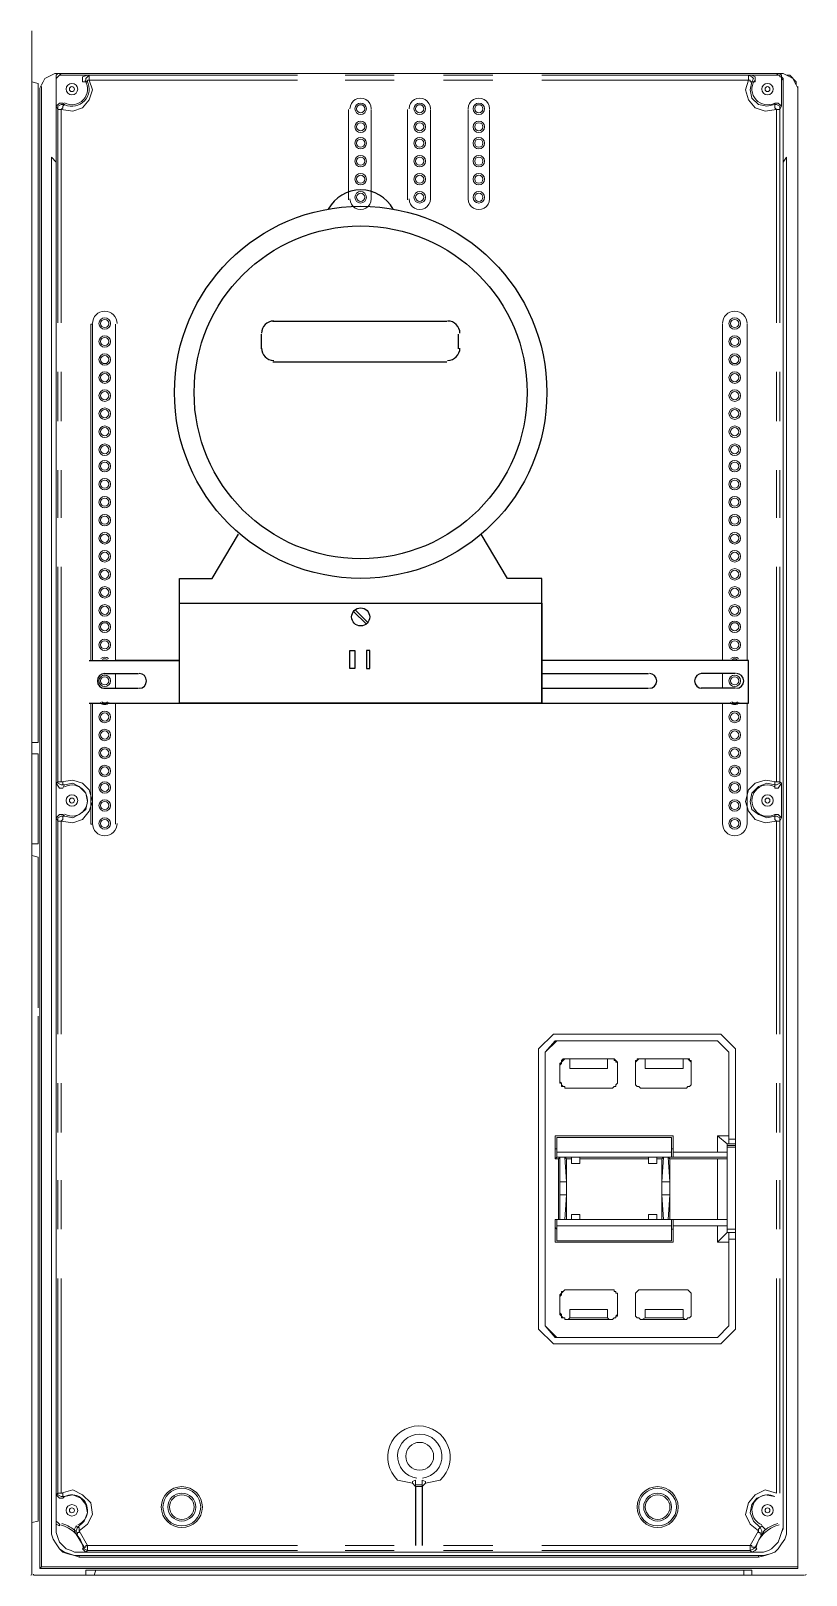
# Model space of a CAD drawing. Header units: millimetres. Extents: x -305 to 1353, y -289 to 1176.
# Drawn here: x -98.4 to -71.8, y 315.6 to 368.5 of the extents above; entities that cross this region are included whole.
import ezdxf

# ---------------------------------------------------------------- set-up
doc = ezdxf.new("R2010")
doc.units = ezdxf.units.MM
doc.header["$MEASUREMENT"] = 0
doc.layers.add('PDF_0', color=7, linetype='Continuous')

msp = doc.modelspace()

# ---------------------------------------------------------------- linework, layer by layer
at = {"layer": 'PDF_0', "lineweight": 18}
for points in [[(-98.34, 315.563), (-98.34, 368.463), (-98.34, 315.563)], [(-98.34, 368.463), (-98.34, 315.563)], [(-98.34, 344.091), (-98.116, 344.091), (-98.116, 366.666), (-98.34, 366.722)], [(-72.62, 363.97), (-72.62, 366.834), (-72.676, 366.89), (-72.676, 366.947), (-72.733, 367.003), (-72.789, 367.003), (-97.386, 367.003), (-97.442, 367.003), (-97.498, 366.947), (-97.498, 366.89), (-97.498, 366.834), (-97.498, 363.97)], [(-97.273, 365.992), (-97.386, 365.992), (-97.498, 365.88), (-97.498, 366.778), (-97.498, 366.834), (-97.442, 366.89), (-97.386, 366.947), (-97.329, 366.947), (-96.431, 366.947), (-96.599, 366.89), (-96.599, 366.722)], [(-72.733, 367.003), (-97.442, 367.003)], [(-98.059, 366.385), (-98.059, 315.787)], [(-98.059, 366.385), (-98.059, 366.385)], [(-98.003, 366.553), (-98.003, 315.844)], [(-72.115, 366.553), (-72.115, 315.844), (-72.115, 315.787), (-72.115, 366.385)], [(-87.502, 362.679), (-87.502, 365.767)], [(-86.716, 365.767), (-86.716, 362.679)], [(-85.48, 362.679), (-85.48, 365.767)], [(-84.694, 365.767), (-84.694, 362.679)], [(-83.402, 362.679), (-83.402, 365.767)], [(-82.672, 365.767), (-82.672, 362.679)], [(-97.666, 364.139), (-97.666, 317.135), (-97.666, 316.967), (-97.61, 316.798), (-97.498, 316.63), (-97.386, 316.461), (-97.273, 316.349), (-97.105, 316.293), (-96.88, 316.237), (-96.712, 316.18), (-73.463, 316.18), (-73.238, 316.237), (-73.069, 316.293), (-72.901, 316.349), (-72.789, 316.461), (-72.676, 316.63), (-72.564, 316.798), (-72.508, 316.967), (-72.508, 317.135), (-72.508, 364.139)], [(-97.498, 363.97), (-97.498, 363.97)], [(-96.262, 346.898), (-96.262, 358.411), (-96.319, 358.411), (-96.319, 346.898)], [(-95.476, 358.411), (-95.476, 358.411)], [(-74.698, 358.411), (-74.698, 358.411)], [(-73.856, 358.411), (-73.856, 358.411)], [(-96.319, 345.438), (-96.319, 341.283), (-96.262, 341.283), (-96.262, 345.438)], [(-98.34, 343.697), (-98.116, 343.697), (-98.116, 340.609), (-98.34, 340.609)], [(-97.273, 341.62), (-97.386, 341.62), (-97.498, 341.507), (-97.498, 342.687), (-97.386, 342.518), (-97.273, 342.518)], [(-98.34, 340.216), (-98.116, 340.16), (-98.116, 334.993)], [(-98.34, 317.36), (-98.116, 317.416), (-98.116, 334.712)], [(-80.37, 333.87), (-80.763, 333.477), (-80.426, 333.87)], [(-80.482, 334.095), (-74.754, 334.095), (-80.482, 334.095)], [(-74.866, 333.87), (-74.473, 333.477), (-74.866, 333.87)], [(-74.754, 334.095), (-74.249, 333.589), (-74.754, 334.095)], [(-80.763, 324.099), (-80.763, 333.477), (-80.763, 324.099)], [(-74.249, 327.412), (-74.249, 327.3), (-74.53, 327.3), (-74.473, 327.3), (-74.249, 327.3), (-74.249, 327.243), (-74.249, 327.187), (-74.249, 327.131), (-74.249, 327.075), (-74.249, 323.986), (-74.249, 333.589), (-74.249, 330.501), (-74.249, 330.444), (-74.249, 330.388), (-74.249, 330.332), (-74.249, 330.276)], [(-74.473, 330.501), (-74.473, 333.477), (-74.473, 330.613), (-74.473, 330.557), (-74.473, 330.501), (-74.473, 330.444), (-74.473, 330.388), (-74.473, 330.332), (-74.473, 330.388), (-74.473, 330.444), (-74.473, 330.501), (-74.249, 330.501)], [(-80.258, 333.084), (-80.201, 333.14), (-80.201, 333.196), (-80.145, 333.252), (-80.089, 333.252), (-80.033, 333.252), (-80.089, 333.252), (-80.145, 333.196), (-80.201, 333.14), (-80.201, 333.084), (-80.258, 333.028)], [(-78.629, 333.252), (-78.629, 332.915), (-79.921, 332.915), (-79.921, 333.252)], [(-78.292, 333.028), (-78.292, 333.084), (-78.292, 333.14), (-78.348, 333.14), (-78.348, 333.196), (-78.404, 333.196), (-78.404, 333.252), (-78.461, 333.252), (-78.517, 333.252), (-78.461, 333.252), (-78.404, 333.252), (-78.348, 333.196), (-78.292, 333.14), (-78.292, 333.084)], [(-77.674, 333.028), (-77.674, 333.084), (-77.674, 333.14), (-77.618, 333.196), (-77.562, 333.252), (-77.506, 333.252), (-77.562, 333.252), (-77.618, 333.252), (-77.618, 333.196), (-77.674, 333.196), (-77.674, 333.14), (-77.674, 333.084), (-77.674, 332.466), (-77.674, 333.028), (-77.674, 333.084)], [(-75.765, 333.028), (-75.765, 332.466), (-75.765, 332.41), (-75.765, 332.354), (-75.821, 332.298), (-75.877, 332.298), (-75.933, 332.241), (-77.506, 332.241), (-75.933, 332.241), (-75.877, 332.298), (-75.821, 332.298), (-75.765, 332.354), (-75.765, 332.41), (-75.765, 332.466), (-75.765, 333.084)], [(-76.046, 333.252), (-76.046, 332.915), (-77.337, 332.915), (-77.337, 333.252)], [(-80.033, 332.241), (-78.517, 332.241), (-80.033, 332.241)], [(-80.426, 330.164), (-80.426, 330.613), (-76.383, 330.613), (-76.383, 330.164)], [(-74.53, 329.883), (-76.383, 329.883), (-76.383, 330.051), (-76.383, 330.164), (-76.439, 330.164), (-76.439, 330.22), (-76.439, 330.557), (-80.37, 330.557), (-80.37, 330.22), (-80.37, 330.164), (-80.426, 330.164), (-80.426, 329.827), (-80.37, 329.883)], [(-76.439, 330.051), (-76.439, 330.557), (-80.37, 330.557), (-80.37, 330.051), (-80.37, 329.995), (-80.37, 329.939), (-80.37, 329.883), (-80.258, 329.883), (-80.089, 329.883), (-79.864, 329.883), (-79.584, 329.883), (-77.225, 329.883), (-76.944, 329.883), (-76.72, 329.883), (-76.551, 329.883), (-76.383, 329.883), (-76.439, 329.883), (-76.439, 329.939), (-76.439, 329.995), (-76.439, 330.051), (-80.37, 330.051)], [(-74.249, 330.332), (-74.473, 330.332), (-74.53, 330.332), (-74.866, 330.613), (-74.866, 330.051)], [(-74.866, 330.613), (-74.473, 330.613)], [(-74.53, 330.276), (-74.249, 330.276), (-74.249, 330.22), (-74.53, 330.22), (-74.53, 330.276), (-74.53, 330.332), (-74.53, 330.051), (-74.53, 329.883), (-74.53, 329.827), (-74.53, 327.749), (-74.53, 327.524), (-74.53, 327.3), (-74.53, 327.412), (-74.53, 330.22)], [(-74.53, 327.412), (-74.249, 327.412), (-74.249, 330.22)], [(-80.314, 329.827), (-80.314, 327.749), (-80.258, 327.749), (-80.258, 328.591), (-80.258, 328.647), (-80.258, 328.704), (-80.258, 328.76), (-80.258, 328.816), (-80.258, 328.872), (-80.258, 328.928), (-80.258, 328.984), (-80.258, 329.04), (-80.258, 329.883), (-80.314, 329.827), (-80.426, 329.827)], [(-80.258, 329.04), (-80.033, 329.04), (-80.089, 329.883), (-80.033, 329.827), (-79.864, 329.827), (-79.864, 329.883), (-79.864, 329.658), (-79.584, 329.658), (-79.584, 329.883), (-79.584, 329.827), (-77.225, 329.827), (-77.225, 329.883), (-77.225, 329.658), (-76.944, 329.658)], [(-80.033, 327.749), (-80.033, 329.827)], [(-79.864, 329.658), (-79.864, 329.827)], [(-79.584, 329.827), (-79.584, 329.658)], [(-77.225, 329.658), (-77.225, 329.827)], [(-76.776, 328.591), (-76.776, 328.647), (-76.776, 328.704), (-76.776, 328.76), (-76.776, 328.816), (-76.776, 328.872), (-76.776, 328.928), (-76.776, 328.984), (-76.776, 329.04), (-76.72, 329.883), (-76.776, 329.827), (-76.944, 329.827)], [(-74.53, 329.827), (-74.586, 329.827), (-74.642, 329.827), (-74.698, 329.827), (-74.754, 329.827), (-74.81, 329.827), (-74.866, 329.827), (-76.495, 329.827), (-76.551, 329.883), (-76.495, 329.04), (-76.776, 329.04)], [(-76.776, 327.749), (-76.776, 329.827)], [(-76.495, 329.827), (-76.495, 327.749)], [(-74.866, 327.749), (-74.866, 329.827)], [(-80.033, 329.04), (-80.033, 328.984), (-80.033, 328.928), (-80.033, 328.872), (-80.033, 328.816), (-80.033, 328.76), (-80.033, 328.704), (-80.033, 328.647), (-80.033, 328.591)], [(-76.495, 329.04), (-76.495, 328.984), (-76.495, 328.928), (-76.495, 328.872), (-76.495, 328.816), (-76.495, 328.76), (-76.495, 328.704), (-76.495, 328.647), (-76.495, 328.591)], [(-80.258, 328.591), (-80.033, 328.591), (-80.089, 327.749), (-80.033, 327.749), (-79.864, 327.749), (-79.864, 327.917), (-79.584, 327.917), (-79.584, 327.749), (-77.225, 327.749), (-77.225, 327.917)], [(-76.439, 327.524), (-76.439, 327.019), (-76.439, 327.356), (-76.439, 327.412), (-76.383, 327.412), (-76.383, 327.468), (-76.383, 327.524), (-76.383, 327.749), (-74.53, 327.749), (-74.586, 327.749), (-74.642, 327.749), (-74.698, 327.749), (-74.754, 327.749), (-74.81, 327.749), (-74.866, 327.749), (-76.495, 327.749), (-76.551, 327.749), (-76.495, 328.591), (-76.776, 328.591), (-76.72, 327.749), (-76.776, 327.749), (-76.944, 327.749)], [(-80.37, 327.749), (-80.426, 327.749), (-80.426, 327.468), (-80.37, 327.412), (-80.37, 327.356), (-80.37, 327.019), (-80.37, 327.524)], [(-80.426, 327.749), (-80.314, 327.749)], [(-76.383, 327.468), (-76.383, 326.963), (-80.426, 326.963), (-80.426, 327.468)], [(-79.864, 327.749), (-79.864, 327.917)], [(-79.584, 327.917), (-79.584, 327.749)], [(-79.584, 327.749), (-79.584, 327.749)], [(-77.225, 327.749), (-77.225, 327.917), (-76.944, 327.917), (-76.944, 327.749), (-76.944, 327.917)], [(-76.383, 327.524), (-74.53, 327.524)], [(-74.866, 326.963), (-74.866, 327.524)], [(-76.439, 327.019), (-80.37, 327.019), (-76.439, 327.019)], [(-74.473, 326.963), (-74.866, 326.963), (-74.53, 327.3)], [(-74.249, 327.075), (-74.473, 327.075), (-74.473, 327.131), (-74.473, 327.187), (-74.473, 327.243), (-74.473, 327.3), (-74.473, 327.243), (-74.473, 327.187), (-74.473, 327.131), (-74.473, 327.075), (-74.473, 327.019), (-74.473, 326.963), (-74.473, 324.099), (-74.473, 327.075)], [(-80.258, 324.548), (-80.258, 325.109), (-80.258, 324.548)], [(-77.674, 324.548), (-77.674, 325.109), (-77.674, 324.548)], [(-75.933, 325.334), (-77.506, 325.334), (-75.933, 325.334)], [(-75.765, 325.109), (-75.765, 324.548), (-75.765, 325.109)], [(-79.921, 324.379), (-79.921, 324.66), (-78.629, 324.66), (-78.629, 324.379)], [(-77.337, 324.379), (-77.337, 324.66), (-76.046, 324.66), (-76.046, 324.379)], [(-80.482, 323.481), (-80.988, 323.986), (-80.482, 323.481)], [(-74.473, 324.099), (-74.866, 323.706), (-74.473, 324.099)], [(-74.249, 323.986), (-74.754, 323.481), (-74.249, 323.986)], [(-80.482, 323.481), (-74.754, 323.481), (-80.482, 323.481)], [(-80.37, 323.706), (-74.866, 323.706), (-80.426, 323.706)], [(-85.312, 318.708), (-85.817, 318.82)], [(-85.199, 318.651), (-85.199, 318.82), (-85.312, 318.764), (-85.312, 318.708), (-85.199, 318.595), (-84.975, 318.595), (-84.862, 318.708), (-84.862, 318.764), (-84.975, 318.82), (-84.975, 318.651)], [(-85.199, 318.595), (-85.199, 318.651), (-84.975, 318.651), (-84.975, 318.595)], [(-84.862, 318.708), (-84.357, 318.82)], [(-96.599, 316.461), (-96.543, 316.405), (-96.487, 316.349), (-96.712, 316.349), (-96.88, 316.349), (-96.992, 316.405), (-97.161, 316.461), (-97.273, 316.574), (-97.386, 316.686), (-97.442, 316.854), (-97.498, 317.023), (-97.498, 317.191), (-97.498, 317.416), (-97.498, 318.314), (-97.386, 318.202), (-97.273, 318.202)], [(-97.386, 317.247), (-97.498, 317.304), (-97.498, 317.416), (-97.442, 317.36), (-97.386, 317.304)], [(-96.824, 317.247), (-96.88, 317.135), (-96.88, 317.023)], [(-72.62, 317.191), (-72.676, 317.023), (-72.733, 316.854), (-72.789, 316.686), (-72.901, 316.574), (-73.013, 316.461), (-73.126, 316.405), (-73.294, 316.349), (-73.463, 316.349), (-73.687, 316.349), (-73.575, 316.405), (-73.519, 316.461)], [(-73.35, 317.247), (-73.238, 317.135), (-73.294, 317.023)], [(-72.115, 315.844), (-98.003, 315.844), (-98.059, 315.787), (-72.115, 315.787)], [(-73.687, 315.563), (-73.687, 315.731), (-73.968, 315.731), (-96.15, 315.731), (-96.487, 315.731), (-96.487, 315.563)]]:
    msp.add_lwpolyline(points, dxfattribs=at)
for points in [[(-98.34, 315.563), (-98.34, 368.463)], [(-98.059, 366.385), (-98.059, 366.497), (-98.003, 366.61), (-97.947, 366.722), (-97.891, 366.834), (-97.779, 366.89), (-97.666, 366.947), (-97.554, 367.003), (-97.442, 367.003), (-97.554, 367.003), (-97.666, 366.947), (-97.779, 366.89), (-97.891, 366.834), (-97.947, 366.722), (-98.003, 366.61), (-98.059, 366.497)], [(-72.733, 367.003), (-72.62, 367.003), (-72.508, 366.947), (-72.396, 366.947), (-72.339, 366.89), (-72.227, 366.778), (-72.171, 366.722), (-72.171, 366.61), (-72.115, 366.497), (-72.115, 366.385), (-72.115, 366.497), (-72.171, 366.61), (-72.227, 366.722), (-72.283, 366.834), (-72.396, 366.89), (-72.508, 366.947), (-72.62, 367.003)], [(-96.712, 316.237), (-73.463, 316.237), (-73.294, 316.237), (-73.069, 316.293), (-72.901, 316.349), (-72.789, 316.461), (-72.676, 316.63), (-72.564, 316.798), (-72.508, 316.967), (-72.508, 317.135), (-72.508, 364.139), (-72.62, 363.97), (-72.62, 317.135), (-72.676, 317.023), (-72.733, 316.854), (-72.789, 316.686), (-72.901, 316.574), (-73.013, 316.461), (-73.126, 316.405), (-73.294, 316.349), (-73.463, 316.349), (-96.712, 316.349), (-96.88, 316.349), (-96.992, 316.405), (-97.161, 316.461), (-97.273, 316.574), (-97.386, 316.686), (-97.442, 316.854), (-97.498, 317.023), (-97.498, 317.135), (-97.498, 363.97), (-97.666, 364.139), (-97.666, 317.135), (-97.666, 316.967), (-97.61, 316.798), (-97.498, 316.63), (-97.386, 316.461), (-97.217, 316.349), (-97.049, 316.293), (-96.88, 316.237)], [(-95.476, 346.898), (-95.476, 358.411)], [(-74.698, 358.411), (-74.698, 346.898)], [(-73.856, 346.898), (-73.856, 358.411)], [(-95.476, 345.944), (-95.476, 346.449)], [(-74.698, 346.449), (-74.698, 345.944)], [(-95.476, 341.283), (-95.476, 345.438)], [(-74.698, 341.283), (-74.698, 345.438)], [(-73.856, 341.283), (-73.856, 345.438)], [(-80.988, 323.986), (-80.988, 333.589), (-80.482, 334.095), (-80.988, 333.589)], [(-80.37, 333.87), (-80.426, 333.87), (-74.866, 333.87)], [(-80.258, 332.466), (-80.258, 333.028), (-80.258, 333.084), (-80.258, 332.466), (-80.201, 332.41), (-80.201, 332.354), (-80.145, 332.298), (-80.089, 332.298), (-80.089, 332.241), (-80.033, 332.241), (-80.089, 332.241), (-80.089, 332.298), (-80.145, 332.298), (-80.201, 332.298), (-80.201, 332.354), (-80.201, 332.41), (-80.258, 332.41)], [(-78.517, 333.252), (-80.033, 333.252), (-79.977, 333.252), (-79.921, 333.252), (-78.629, 333.252), (-78.573, 333.252)], [(-78.292, 332.466), (-78.292, 333.084), (-78.292, 333.028)], [(-75.933, 333.252), (-77.506, 333.252), (-77.45, 333.252), (-77.337, 333.252), (-76.046, 333.252), (-75.99, 333.252)], [(-75.765, 333.028), (-75.765, 333.084), (-75.765, 333.14), (-75.821, 333.196), (-75.877, 333.252), (-75.933, 333.252), (-75.877, 333.252), (-75.821, 333.252), (-75.821, 333.196), (-75.765, 333.196), (-75.765, 333.14), (-75.765, 333.084)], [(-78.517, 332.241), (-78.461, 332.241), (-78.404, 332.298), (-78.348, 332.298), (-78.348, 332.354), (-78.292, 332.41), (-78.292, 332.466), (-78.292, 332.41), (-78.348, 332.354), (-78.348, 332.298), (-78.404, 332.298), (-78.461, 332.241)], [(-77.674, 332.466), (-77.674, 332.41), (-77.674, 332.354), (-77.618, 332.298), (-77.562, 332.298), (-77.506, 332.241), (-77.562, 332.298), (-77.618, 332.298), (-77.674, 332.354), (-77.674, 332.41)], [(-76.944, 329.658), (-76.944, 329.883), (-76.944, 329.827)], [(-74.53, 330.051), (-76.383, 330.051), (-74.866, 330.051), (-74.81, 330.051), (-74.754, 330.051), (-74.698, 330.051), (-74.642, 330.051), (-74.586, 330.051)], [(-79.584, 327.749), (-79.864, 327.749), (-80.089, 327.749), (-80.258, 327.749), (-80.37, 327.749), (-80.37, 327.693), (-80.37, 327.637), (-80.37, 327.58), (-80.37, 327.524), (-76.439, 327.524), (-76.439, 327.58), (-76.439, 327.637), (-76.439, 327.693), (-76.439, 327.749), (-76.383, 327.749), (-76.551, 327.749), (-76.72, 327.749), (-76.944, 327.749), (-77.225, 327.749)], [(-80.033, 325.334), (-80.089, 325.334), (-80.145, 325.278), (-80.201, 325.278), (-80.201, 325.222), (-80.258, 325.166), (-80.258, 325.109), (-80.201, 325.166), (-80.201, 325.222), (-80.145, 325.278), (-80.089, 325.334)], [(-78.292, 324.548), (-78.292, 324.492), (-78.348, 324.436), (-78.348, 324.379), (-78.404, 324.379), (-78.461, 324.323), (-78.517, 324.323), (-78.573, 324.323), (-78.629, 324.379), (-79.921, 324.379), (-79.977, 324.323), (-80.033, 324.323), (-80.089, 324.323), (-80.089, 324.379), (-80.145, 324.379), (-80.201, 324.436), (-80.201, 324.492), (-80.258, 324.548), (-80.258, 324.492), (-80.201, 324.436), (-80.201, 324.379), (-80.145, 324.379), (-80.089, 324.379), (-80.089, 324.323), (-80.033, 324.323), (-78.517, 324.323), (-78.461, 324.323), (-78.404, 324.379), (-78.348, 324.379), (-78.348, 324.436), (-78.292, 324.436), (-78.292, 324.492), (-78.292, 324.548), (-78.292, 325.109), (-78.292, 325.166), (-78.292, 325.222), (-78.348, 325.222), (-78.348, 325.278), (-78.404, 325.278), (-78.404, 325.334), (-78.461, 325.334), (-78.517, 325.334), (-80.033, 325.334), (-78.517, 325.334), (-78.461, 325.334), (-78.404, 325.334), (-78.404, 325.278), (-78.348, 325.278), (-78.348, 325.222), (-78.292, 325.222), (-78.292, 325.166), (-78.292, 325.109)], [(-77.506, 325.334), (-77.562, 325.334), (-77.618, 325.278), (-77.674, 325.222), (-77.674, 325.166), (-77.674, 325.109), (-77.674, 325.166), (-77.674, 325.222), (-77.618, 325.278), (-77.562, 325.334)], [(-75.765, 325.109), (-75.765, 325.166), (-75.765, 325.222), (-75.821, 325.278), (-75.877, 325.334), (-75.933, 325.334), (-75.877, 325.334), (-75.821, 325.278), (-75.765, 325.222), (-75.765, 325.166)], [(-77.674, 324.548), (-77.674, 324.492), (-77.674, 324.436), (-77.618, 324.379), (-77.562, 324.379), (-77.506, 324.323), (-77.562, 324.379), (-77.618, 324.379), (-77.674, 324.436), (-77.674, 324.492)], [(-77.506, 324.323), (-75.933, 324.323), (-75.99, 324.323), (-76.046, 324.379), (-77.337, 324.379), (-77.45, 324.323)], [(-75.933, 324.323), (-75.877, 324.379), (-75.821, 324.379), (-75.765, 324.436), (-75.765, 324.492), (-75.765, 324.548), (-75.765, 324.492), (-75.765, 324.436), (-75.821, 324.379), (-75.877, 324.379)], [(-80.37, 323.706), (-80.763, 324.099), (-80.426, 323.706)], [(-98.284, 315.563), (-71.89, 315.563)]]:
    msp.add_lwpolyline(points, close=True, dxfattribs=at)
at = {"layer": 'PDF_0', "lineweight": 0}
for points in [[(-97.498, 366.778), (-97.498, 366.834)], [(-97.386, 367.003), (-97.329, 366.947)], [(-96.487, 366.722), (-96.431, 366.722), (-96.431, 366.778), (-96.375, 366.778), (-96.262, 366.441), (-96.375, 366.104), (-96.599, 365.823), (-96.936, 365.711), (-97.329, 365.767), (-97.273, 365.823), (-97.273, 365.88), (-97.217, 365.936)], [(-89.243, 366.778), (-96.375, 366.778), (-96.375, 366.947), (-96.431, 366.89), (-96.487, 366.834), (-96.487, 366.722), (-96.599, 366.722)], [(-96.431, 366.947), (-96.375, 366.947), (-89.243, 366.947)], [(-87.614, 366.947), (-85.929, 366.947)], [(-85.929, 366.778), (-87.614, 366.778)], [(-84.245, 366.947), (-82.56, 366.947)], [(-82.56, 366.778), (-84.245, 366.778)], [(-80.875, 366.947), (-73.8, 366.947), (-73.687, 366.947)], [(-73.575, 366.722), (-73.687, 366.722), (-73.743, 366.441), (-73.687, 366.16), (-73.463, 365.936), (-73.182, 365.88), (-72.901, 365.936), (-72.901, 365.88), (-72.901, 365.823), (-72.845, 365.767), (-73.238, 365.711), (-73.575, 365.823), (-73.8, 366.104), (-73.912, 366.441), (-73.8, 366.778), (-80.875, 366.778)], [(-72.845, 366.947), (-72.789, 367.003)], [(-72.62, 366.834), (-72.676, 366.778)], [(-97.442, 358.467), (-97.442, 365.767), (-97.498, 365.88)], [(-97.273, 365.992), (-97.217, 365.936), (-97.329, 365.936), (-97.442, 365.88), (-97.442, 365.767), (-97.329, 365.767), (-97.329, 358.467)], [(-72.845, 358.467), (-72.845, 365.767), (-72.733, 365.767), (-72.733, 365.88), (-72.845, 365.936), (-72.901, 365.936), (-72.901, 365.992)], [(-72.676, 365.88), (-72.733, 365.767), (-72.733, 358.467)], [(-97.442, 355.097), (-97.442, 356.782)], [(-97.329, 356.782), (-97.329, 355.097)], [(-72.845, 355.097), (-72.845, 356.782)], [(-72.733, 356.782), (-72.733, 355.097)], [(-97.442, 351.784), (-97.442, 353.413)], [(-97.329, 353.413), (-97.329, 351.784)], [(-72.845, 351.784), (-72.845, 353.413)], [(-72.733, 353.413), (-72.733, 351.784)], [(-97.498, 342.687), (-97.442, 342.743), (-97.442, 350.099)], [(-97.329, 350.099), (-97.329, 342.743), (-97.273, 342.743), (-97.273, 342.687), (-97.273, 342.631), (-97.217, 342.631), (-97.329, 342.631), (-97.442, 342.687), (-97.442, 342.743), (-97.329, 342.743), (-96.936, 342.799), (-96.599, 342.687), (-96.375, 342.462), (-96.262, 342.069), (-96.375, 341.732), (-96.599, 341.451), (-96.936, 341.339), (-97.329, 341.395), (-97.273, 341.451), (-97.273, 341.507), (-97.273, 341.564), (-97.217, 341.564), (-96.936, 341.507), (-96.712, 341.62), (-96.487, 341.788), (-96.431, 342.069), (-96.487, 342.35), (-96.712, 342.574), (-96.936, 342.687), (-97.217, 342.631), (-97.273, 342.518)], [(-72.845, 334.095), (-72.845, 341.395), (-72.733, 341.395), (-72.733, 341.507), (-72.845, 341.564), (-72.901, 341.564), (-72.901, 341.507), (-72.901, 341.451), (-72.845, 341.395), (-73.238, 341.339), (-73.575, 341.451), (-73.8, 341.732), (-73.912, 342.069), (-73.8, 342.462), (-73.575, 342.687), (-73.238, 342.799), (-72.845, 342.743), (-72.901, 342.743), (-72.901, 342.687), (-72.901, 342.631), (-72.845, 342.631), (-72.733, 342.687), (-72.733, 342.743), (-72.845, 342.743), (-72.845, 350.099)], [(-72.733, 350.099), (-72.733, 342.743), (-72.676, 342.687)], [(-72.901, 342.518), (-72.901, 342.631), (-73.182, 342.687), (-73.463, 342.574), (-73.687, 342.35), (-73.743, 342.069), (-73.687, 341.788), (-73.463, 341.62), (-73.182, 341.507), (-72.901, 341.564), (-72.901, 341.62)], [(-97.442, 334.095), (-97.442, 341.395), (-97.498, 341.507)], [(-97.273, 341.62), (-97.217, 341.564), (-97.329, 341.564), (-97.442, 341.507), (-97.442, 341.395), (-97.329, 341.395), (-97.329, 334.095)], [(-72.676, 341.507), (-72.733, 341.395), (-72.733, 334.095)], [(-97.442, 330.725), (-97.442, 332.41)], [(-97.329, 332.41), (-97.329, 330.725)], [(-72.845, 330.725), (-72.845, 332.41)], [(-72.733, 332.41), (-72.733, 330.725)], [(-97.442, 327.412), (-97.442, 329.097)], [(-97.329, 329.097), (-97.329, 327.412)], [(-72.845, 327.412), (-72.845, 329.097)], [(-72.733, 329.097), (-72.733, 327.412)], [(-97.498, 318.314), (-97.442, 318.371), (-97.442, 325.727)], [(-97.329, 325.727), (-97.329, 318.371), (-97.442, 318.371), (-97.442, 318.314), (-97.329, 318.258), (-97.217, 318.258), (-97.273, 318.202)], [(-80.875, 316.574), (-73.743, 316.574), (-73.743, 316.405), (-73.631, 316.461), (-73.575, 316.517), (-73.631, 316.517), (-73.687, 316.517), (-73.687, 316.574), (-73.743, 316.574), (-73.463, 317.079), (-73.463, 317.135), (-73.406, 317.191), (-73.35, 317.079), (-73.35, 316.967), (-73.406, 316.967), (-73.406, 317.023), (-73.463, 317.023), (-73.463, 317.079), (-73.743, 317.304), (-73.912, 317.641), (-73.8, 318.034), (-73.575, 318.314), (-73.238, 318.483), (-72.845, 318.371), (-72.845, 325.727)], [(-72.733, 325.727), (-72.733, 318.371)], [(-96.824, 317.247), (-96.768, 317.191), (-96.543, 317.416), (-96.431, 317.697), (-96.487, 317.978), (-96.655, 318.202), (-96.936, 318.314), (-97.217, 318.258), (-97.273, 318.258), (-97.273, 318.314), (-97.273, 318.371), (-97.329, 318.371), (-96.936, 318.483), (-96.599, 318.314), (-96.319, 318.034), (-96.262, 317.641), (-96.431, 317.304), (-96.712, 317.079), (-96.712, 317.135), (-96.712, 317.191), (-96.768, 317.191), (-96.824, 317.079), (-96.824, 316.967), (-96.768, 316.967), (-96.768, 317.023), (-96.712, 317.023), (-96.712, 317.079), (-96.431, 316.574), (-89.243, 316.574)], [(-72.901, 318.258), (-73.238, 318.314), (-73.519, 318.202), (-73.687, 317.978), (-73.743, 317.697), (-73.631, 317.416), (-73.406, 317.191), (-73.35, 317.247)], [(-97.498, 317.416), (-97.498, 317.416)], [(-97.666, 317.135), (-97.666, 317.135)], [(-97.498, 317.135), (-97.498, 317.191)], [(-97.386, 317.304), (-97.386, 317.247)], [(-96.599, 316.461), (-96.543, 316.517), (-96.543, 316.461), (-96.431, 316.405), (-96.431, 316.574), (-96.487, 316.574), (-96.487, 316.517), (-96.543, 316.517), (-96.824, 316.967), (-96.88, 317.023)], [(-73.294, 317.023), (-73.35, 316.967), (-73.575, 316.517), (-73.519, 316.461)], [(-96.712, 316.349), (-96.712, 316.349)], [(-96.487, 316.349), (-96.431, 316.405), (-89.243, 316.405)], [(-87.614, 316.574), (-85.929, 316.574)], [(-85.929, 316.405), (-87.614, 316.405)], [(-84.245, 316.574), (-82.56, 316.574)], [(-82.56, 316.405), (-84.245, 316.405)], [(-80.875, 316.405), (-73.743, 316.405), (-73.687, 316.349)], [(-73.463, 316.349), (-73.463, 316.349)], [(-96.712, 316.237), (-96.712, 316.18)], [(-73.463, 316.18), (-73.463, 316.237)], [(-96.15, 315.731), (-96.206, 315.563)], [(-73.968, 315.563), (-73.968, 315.731)]]:
    msp.add_lwpolyline(points, dxfattribs=at)
msp.add_lwpolyline([(-73.8, 366.947), (-73.8, 366.778), (-73.743, 366.778), (-73.743, 366.722), (-73.687, 366.722), (-73.631, 366.834), (-73.687, 366.89)], close=True, dxfattribs=at)
at = {"layer": 'PDF_0', "lineweight": 18}
for points in [[(-73.575, 366.722), (-73.575, 366.89), (-73.687, 366.947), (-72.845, 366.947), (-72.789, 366.947), (-72.733, 366.947), (-72.733, 366.89), (-72.676, 366.89), (-72.676, 366.834), (-72.676, 366.778), (-72.676, 365.88), (-72.789, 365.992), (-72.901, 365.992, -0.775511), (-73.601, 366.759)], [(-72.901, 342.518), (-72.789, 342.518), (-72.676, 342.687), (-72.676, 341.507), (-72.789, 341.62), (-72.901, 341.62, -1.671606), (-72.901, 342.567)]]:
    msp.add_lwpolyline(points, format="xyb", dxfattribs=at)
for points in [[(-95.42, 358.439, 0.999967), (-96.262, 358.439, -0.999967)], [(-73.856, 358.439, 0.999967), (-74.698, 358.439, -0.999967)], [(-96.262, 341.311, 0.999977), (-95.42, 341.311, -0.999977)], [(-74.698, 341.311, 0.999977), (-73.856, 341.311, -0.999977)]]:
    msp.add_lwpolyline(points, format="xyb", close=True, dxfattribs=at)
at = {"layer": 'PDF_0', "lineweight": 25}
for points in [[(-90.085, 358.523), (-84.132, 358.523)], [(-90.478, 357.568), (-90.478, 358.074)], [(-83.739, 358.074), (-83.739, 357.568)], [(-84.132, 357.119), (-90.085, 357.119)], [(-93.286, 345.438), (-93.286, 349.706), (-92.163, 349.706), (-91.264, 351.223)], [(-80.875, 345.438), (-80.875, 349.706), (-82.055, 349.706), (-82.953, 351.223)], [(-87.277, 348.639), (-86.828, 348.19)], [(-87.333, 348.583), (-86.884, 348.134)], [(-96.375, 345.438), (-73.8, 345.438), (-73.8, 346.898), (-80.875, 346.898)], [(-96.375, 346.898), (-93.286, 346.898), (-95.476, 346.898)], [(-95.869, 346.449), (-94.69, 346.449)], [(-80.875, 346.449), (-77.225, 346.449)], [(-74.249, 346.449), (-75.428, 346.449)], [(-95.869, 345.944), (-94.69, 345.944)], [(-80.875, 345.944), (-77.225, 345.944)], [(-74.249, 345.944), (-75.428, 345.944)], [(-85.199, 318.595), (-85.199, 316.574)], [(-84.975, 318.595), (-84.975, 316.574)]]:
    msp.add_lwpolyline(points, dxfattribs=at)
for points in [[(-93.286, 348.864), (-80.875, 348.864), (-80.875, 345.438), (-93.286, 345.438)], [(-87.446, 347.235), (-87.277, 347.235), (-87.277, 346.618), (-87.446, 346.618)], [(-86.772, 347.235), (-86.884, 347.235), (-86.884, 346.618), (-86.772, 346.618)]]:
    msp.add_lwpolyline(points, close=True, dxfattribs=at)
for points in [[(-95.841, 346.449, 0.414167), (-96.094, 346.196, 0.414167), (-95.841, 345.944)], [(-94.662, 345.944, 0.414167), (-94.409, 346.196, 0.414167), (-94.662, 346.449)], [(-77.197, 345.944, 0.414167), (-76.944, 346.196, 0.414167), (-77.197, 346.449)], [(-75.4, 346.449, 0.414167), (-75.653, 346.196, 0.414167), (-75.4, 345.944)], [(-74.221, 345.944, 0.414167), (-73.968, 346.196, 0.414167), (-74.221, 346.449)]]:
    msp.add_lwpolyline(points, format="xyb", dxfattribs=at)
at = {"layer": 'PDF_0', "lineweight": 18}
for centre, radius in [((-96.964, 366.469), 0.197), ((-73.154, 366.469), 0.197), ((-96.964, 366.469), 0.0843), ((-73.154, 366.469), 0.0843), ((-87.081, 365.795), 0.197), ((-87.081, 365.795), 0.14), ((-85.059, 365.795), 0.197), ((-85.059, 365.795), 0.14), ((-83.037, 365.795), 0.197), ((-83.037, 365.795), 0.14), ((-87.081, 365.178), 0.197), ((-87.081, 365.178), 0.14), ((-85.059, 365.178), 0.197), ((-85.059, 365.178), 0.14), ((-83.037, 365.178), 0.197), ((-83.037, 365.178), 0.14), ((-87.081, 364.616), 0.197), ((-87.081, 364.616), 0.14), ((-85.059, 364.616), 0.197), ((-85.059, 364.616), 0.14), ((-83.037, 364.616), 0.197), ((-83.037, 364.616), 0.14), ((-87.081, 363.998), 0.197), ((-87.081, 363.998), 0.14), ((-85.059, 363.998), 0.197), ((-85.059, 363.998), 0.14), ((-83.037, 363.998), 0.197), ((-83.037, 363.998), 0.14), ((-87.081, 363.381), 0.197), ((-87.081, 363.381), 0.14), ((-85.059, 363.381), 0.197), ((-85.059, 363.381), 0.14), ((-83.037, 363.381), 0.197), ((-83.037, 363.381), 0.14), ((-87.081, 362.763), 0.197), ((-87.081, 362.763), 0.14), ((-85.059, 362.763), 0.197), ((-85.059, 362.763), 0.14), ((-83.037, 362.763), 0.197), ((-83.037, 362.763), 0.14), ((-95.841, 358.439), 0.197), ((-95.841, 358.439), 0.14), ((-74.277, 358.439), 0.197), ((-74.277, 358.439), 0.14), ((-95.841, 357.821), 0.197), ((-95.841, 357.821), 0.14), ((-74.277, 357.821), 0.197), ((-74.277, 357.821), 0.14), ((-95.841, 357.203), 0.197), ((-95.841, 357.203), 0.14), ((-74.277, 357.203), 0.197), ((-74.277, 357.203), 0.14), ((-95.841, 356.586), 0.197), ((-95.841, 356.586), 0.14), ((-74.277, 356.586), 0.197), ((-74.277, 356.586), 0.14), ((-95.841, 355.968), 0.197), ((-95.841, 355.968), 0.14), ((-74.277, 355.968), 0.197), ((-74.277, 355.968), 0.14), ((-95.841, 355.35), 0.197), ((-95.841, 355.35), 0.14), ((-74.277, 355.35), 0.197), ((-74.277, 355.35), 0.14), ((-95.841, 354.732), 0.197), ((-95.841, 354.732), 0.14), ((-74.277, 354.732), 0.197), ((-74.277, 354.732), 0.14), ((-95.841, 354.115), 0.197), ((-95.841, 354.115), 0.14), ((-74.277, 354.115), 0.197), ((-74.277, 354.115), 0.14), ((-95.841, 353.553), 0.197), ((-95.841, 353.553), 0.14), ((-74.277, 353.553), 0.197), ((-74.277, 353.553), 0.14), ((-95.841, 352.935), 0.197), ((-95.841, 352.935), 0.14), ((-74.277, 352.935), 0.197), ((-74.277, 352.935), 0.14), ((-95.841, 352.318), 0.197), ((-95.841, 352.318), 0.14), ((-74.277, 352.318), 0.197), ((-74.277, 352.318), 0.14), ((-95.841, 351.7), 0.197), ((-95.841, 351.7), 0.14), ((-74.277, 351.7), 0.197), ((-74.277, 351.7), 0.14), ((-95.841, 351.082), 0.197), ((-74.277, 351.082), 0.197), ((-95.841, 351.082), 0.14), ((-74.277, 351.082), 0.14), ((-95.841, 350.464), 0.197), ((-95.841, 350.464), 0.14), ((-74.277, 350.464), 0.197), ((-74.277, 350.464), 0.14), ((-95.841, 349.847), 0.197), ((-95.841, 349.847), 0.14), ((-74.277, 349.847), 0.197), ((-74.277, 349.847), 0.14), ((-95.841, 349.229), 0.197), ((-95.841, 349.229), 0.14), ((-74.277, 349.229), 0.197), ((-74.277, 349.229), 0.14), ((-95.841, 348.611), 0.197), ((-95.841, 348.611), 0.14), ((-74.277, 348.611), 0.197), ((-74.277, 348.611), 0.14), ((-95.841, 348.05), 0.197), ((-95.841, 348.05), 0.14), ((-74.277, 348.05), 0.197), ((-74.277, 348.05), 0.14), ((-95.841, 347.432), 0.197), ((-95.841, 347.432), 0.14), ((-74.277, 347.432), 0.197), ((-74.277, 347.432), 0.14), ((-95.841, 346.196), 0.197), ((-95.841, 346.197), 0.14), ((-74.277, 346.196), 0.197), ((-74.277, 346.197), 0.14), ((-95.841, 344.961), 0.197), ((-95.841, 344.961), 0.14), ((-74.277, 344.961), 0.197), ((-74.277, 344.961), 0.14), ((-95.841, 344.343), 0.197), ((-95.841, 344.343), 0.14), ((-74.277, 344.343), 0.197), ((-74.277, 344.343), 0.14), ((-95.841, 343.726), 0.197), ((-95.841, 343.726), 0.14), ((-74.277, 343.726), 0.197), ((-74.277, 343.726), 0.14), ((-95.841, 343.108), 0.197), ((-95.841, 343.108), 0.14), ((-74.277, 343.108), 0.197), ((-74.277, 343.108), 0.14), ((-96.964, 342.097), 0.197), ((-95.841, 342.546), 0.197), ((-95.841, 342.546), 0.14), ((-74.277, 342.546), 0.197), ((-74.277, 342.546), 0.14), ((-73.154, 342.097), 0.197), ((-96.964, 342.097), 0.0843), ((-95.841, 341.929), 0.197), ((-95.841, 341.929), 0.14), ((-74.277, 341.929), 0.197), ((-74.277, 341.929), 0.14), ((-73.154, 342.097), 0.0843), ((-95.841, 341.311), 0.197), ((-95.841, 341.311), 0.14), ((-74.277, 341.311), 0.197), ((-74.277, 341.311), 0.14), ((-85.059, 319.634), 0.477), ((-85.059, 319.634), 0.477), ((-93.202, 317.893), 0.702), ((-93.202, 317.893), 0.646), ((-76.916, 317.893), 0.702), ((-76.916, 317.893), 0.646), ((-96.964, 317.781), 0.197), ((-93.202, 317.893), 0.477), ((-93.202, 317.893), 0.421), ((-76.916, 317.893), 0.477), ((-76.916, 317.893), 0.421), ((-73.154, 317.781), 0.197), ((-96.964, 317.781), 0.0843), ((-73.154, 317.781), 0.0843)]:
    msp.add_circle(centre, radius, dxfattribs=at)
at = {"layer": 'PDF_0', "lineweight": 25}
for centre, radius in [((-87.081, 356.08), 6.374), ((-87.081, 356.08), 5.7), ((-87.081, 348.387), 0.309)]:
    msp.add_circle(centre, radius, dxfattribs=at)
at = {"layer": 'PDF_0', "lineweight": 18}
for centre, radius, start, end in [((-96.964, 366.469), 0.534, 241.7721, 32.9433), ((-96.964, 366.469), 0.59, 246.0948, 27.9838), ((-87.081, 365.795), 0.365, 359.9996, 180.0017), ((-85.059, 365.795), 0.365, 359.9996, 180.0017), ((-83.037, 365.795), 0.365, 359.9996, 180.0017), ((-87.081, 362.707), 0.365, 179.9983, 0.0017), ((-85.059, 362.707), 0.365, 179.9983, 0.0017), ((-83.037, 362.707), 0.365, 179.9983, 0.0017), ((-95.841, 346.814), 0.197, 49.2012, 130.7988), ((-95.841, 346.814), 0.14, 56.2723, 123.7277), ((-74.277, 346.814), 0.197, 49.2012, 130.7988), ((-74.277, 346.814), 0.14, 56.2723, 123.7277), ((-95.841, 345.579), 0.197, 219.8792, 320.1169), ((-95.841, 345.579), 0.14, 224.7741, 315.2314), ((-74.277, 345.579), 0.197, 219.8792, 320.1169), ((-74.277, 345.579), 0.14, 224.7741, 315.2314), ((-96.964, 342.097), 0.533, 241.7692, 118.2308), ((-85.059, 319.634), 0.758, 277.0895, 262.9084), ((-96.964, 317.781), 0.534, 292.0744, 118.2289), ((-73.154, 317.781), 0.533, 61.7682, 247.9398), ((-97.582, 316.265), 1.039, 12.3944, 77.6178), ((-97.582, 316.265), 1.095, 45.1249, 75.8326), ((-72.536, 316.265), 1.039, 102.3922, 167.6078), ((-72.536, 316.265), 1.095, 104.1704, 134.8873), ((-98.368, 315.591), 0.0281, 270.0209, 359.9791), ((-98.256, 315.591), 0.0281, 180.0209, 269.9791), ((-71.862, 315.591), 0.0281, 270.0209, 359.9791)]:
    msp.add_arc(centre, radius, start, end, dxfattribs=at)
at = {"layer": 'PDF_0', "lineweight": 25}
for centre, radius, start, end in [((-87.081, 361.752), 1.263, 28.601, 151.2064), ((-90.057, 358.102), 0.421, 90.0013, 179.9987), ((-84.104, 358.102), 0.421, 0.0024, 90.0052), ((-90.057, 357.596), 0.421, 180.0013, 269.9987), ((-84.104, 357.596), 0.421, 270.0013, 359.9987)]:
    msp.add_arc(centre, radius, start, end, dxfattribs=at)
at = {"layer": 'PDF_0', "lineweight": 0}
msp.add_arc((-85.087, 319.603), 1.07, 313.0029, 226.9971, dxfattribs=at)

doc.saveas('drawing.dxf')
